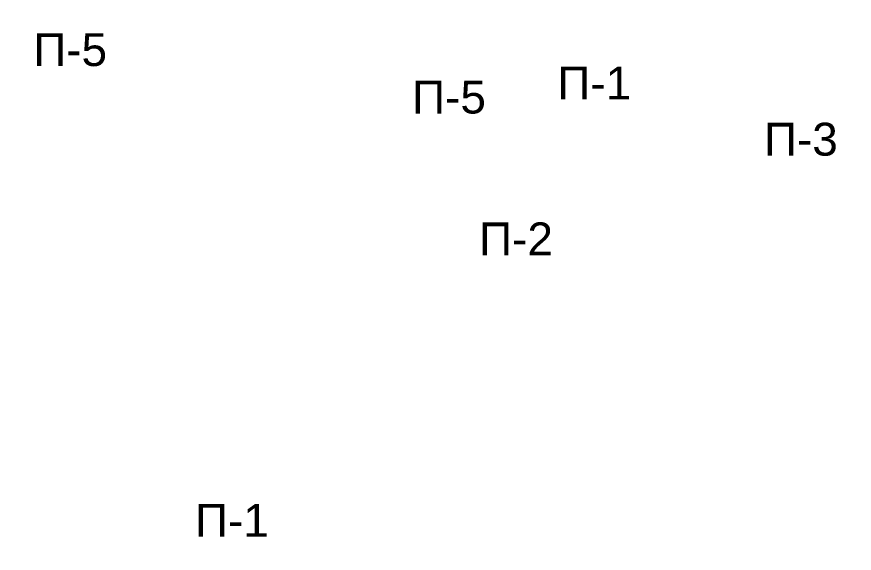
# Model space of a CAD drawing. Header units: millimetres. Extents: x -213911 to 415037, y -3642 to 107391.
# Drawn here: x -100161 to -82337, y 49752 to 61178 of the extents above; entities that cross this region are included whole.
import ezdxf

# ---------------------------------------------------------------- set-up
doc = ezdxf.new("R2010")
doc.units = ezdxf.units.MM
doc.styles.get("Standard").update_dxf_attribs({"font": 'arial.ttf'})

msp = doc.modelspace()

# ---------------------------------------------------------------- texts
at = {"char_height": 700, "attachment_point": 4, "bg_fill": 3, "box_fill_scale": 1.5, "bg_fill_color": 256, "bg_fill_transparency": 0}
for s, insert in [('П-5', (-99810.7, 60473.1)), ('П-1', (-88654.9, 59766.6)), ('П-5', (-91747.4, 59462)), ('П-3', (-84259.5, 58565.1)), ('П-2', (-90321.8, 56447.4)), ('П-1', (-96369.4, 50452))]:
    msp.add_mtext(s, dxfattribs=dict(at, insert=insert))

doc.saveas('drawing.dxf')
